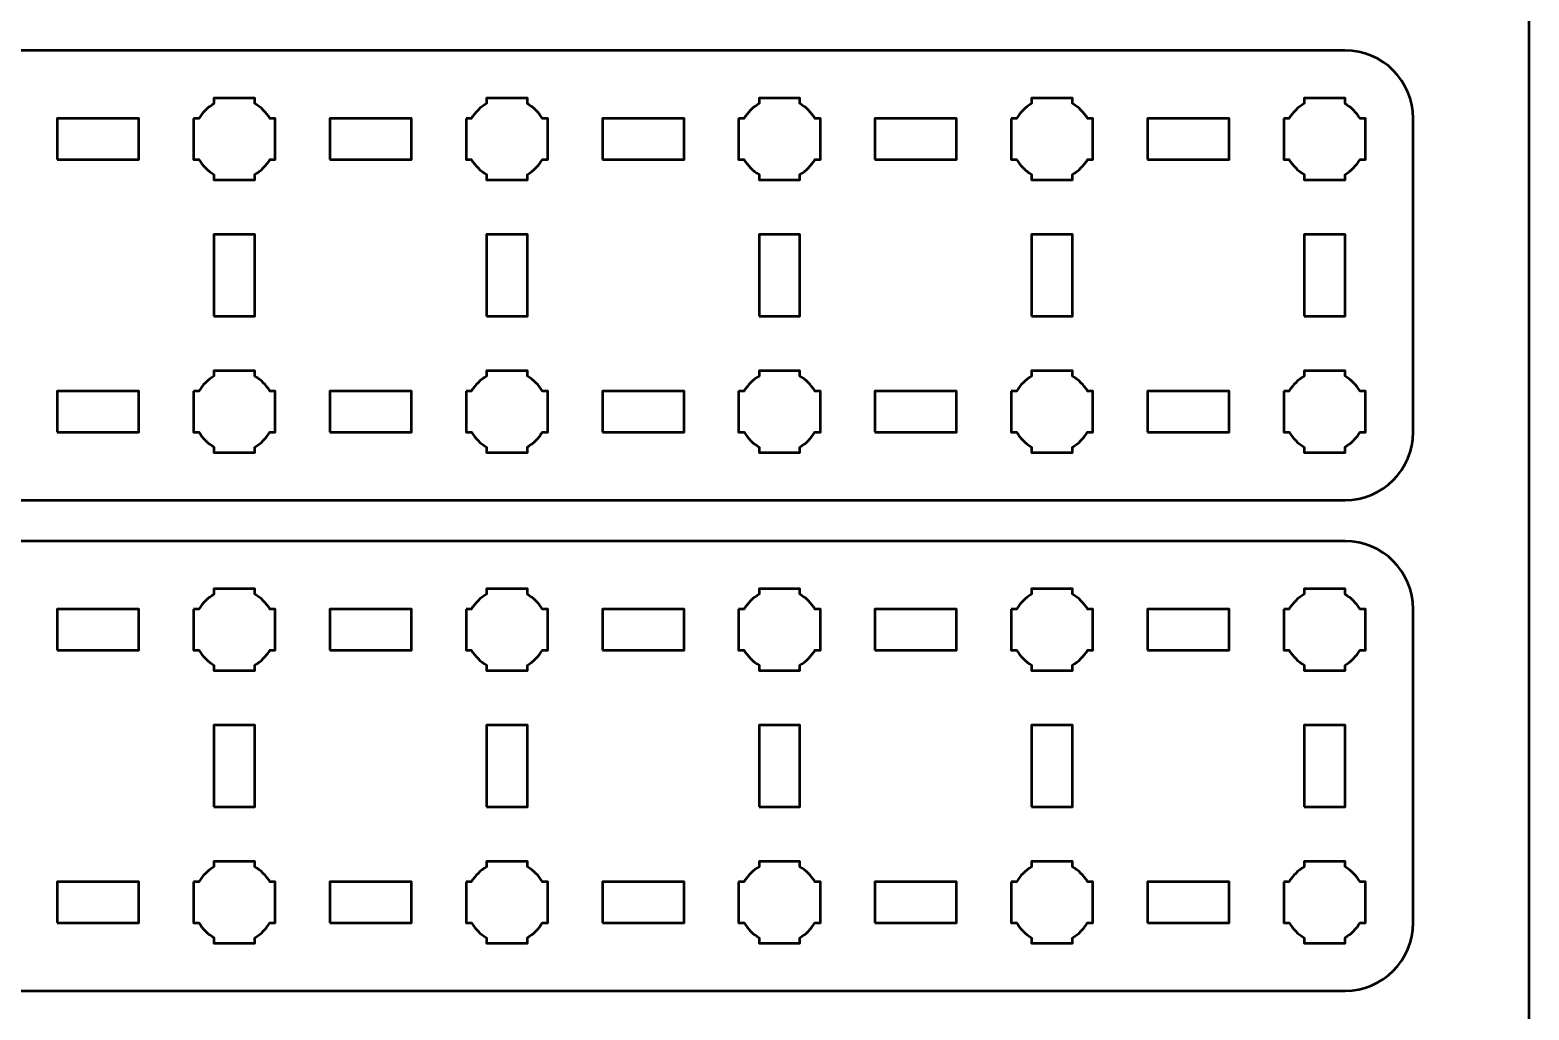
# Model space of a CAD drawing. Header units: centimetres. Extents: x -21 to 0, y -29.7 to 0.
# Drawn here: x -11 to 0, y -22.84 to -15.65 of the extents above; entities that cross this region are included whole.
import ezdxf

# ---------------------------------------------------------------- set-up
doc = ezdxf.new("R2010")
doc.units = ezdxf.units.CM
doc.header["$MEASUREMENT"] = 0
doc.layers.add('Layer 1', color=7, linetype='Continuous')

msp = doc.modelspace()

# ---------------------------------------------------------------- linework, layer by layer
at = {"layer": 'Layer 1', "lineweight": 53}
for points in [[(-10.80003, -16.60001), (-10.20003, -16.60001), (-10.20003, -16.30001), (-10.80003, -16.30001), (-10.80003, -16.60001)], [(-8.80003, -16.60001), (-8.20003, -16.60001), (-8.20003, -16.30001), (-8.80003, -16.30001), (-8.80003, -16.60001)], [(-6.80003, -16.60001), (-6.20003, -16.60001), (-6.20003, -16.30001), (-6.80003, -16.30001), (-6.80003, -16.60001)], [(-4.80003, -16.60001), (-4.20003, -16.60001), (-4.20003, -16.30001), (-4.80003, -16.30001), (-4.80003, -16.60001)], [(-2.80003, -16.60001), (-2.20003, -16.60001), (-2.20003, -16.30001), (-2.80003, -16.30001), (-2.80003, -16.60001)], [(-9.65003, -17.75001), (-9.35003, -17.75001), (-9.35003, -17.15001), (-9.65003, -17.15001), (-9.65003, -17.75001)], [(-7.65003, -17.75001), (-7.35003, -17.75001), (-7.35003, -17.15001), (-7.65003, -17.15001), (-7.65003, -17.75001)], [(-5.65003, -17.75001), (-5.35003, -17.75001), (-5.35003, -17.15001), (-5.65003, -17.15001), (-5.65003, -17.75001)], [(-3.65003, -17.75001), (-3.35003, -17.75001), (-3.35003, -17.15001), (-3.65003, -17.15001), (-3.65003, -17.75001)], [(-1.65003, -17.75001), (-1.35003, -17.75001), (-1.35003, -17.15001), (-1.65003, -17.15001), (-1.65003, -17.75001)], [(-10.80003, -18.60001), (-10.20003, -18.60001), (-10.20003, -18.30001), (-10.80003, -18.30001), (-10.80003, -18.60001)], [(-8.80003, -18.60001), (-8.20003, -18.60001), (-8.20003, -18.30001), (-8.80003, -18.30001), (-8.80003, -18.60001)], [(-6.80003, -18.60001), (-6.20003, -18.60001), (-6.20003, -18.30001), (-6.80003, -18.30001), (-6.80003, -18.60001)], [(-4.80003, -18.60001), (-4.20003, -18.60001), (-4.20003, -18.30001), (-4.80003, -18.30001), (-4.80003, -18.60001)], [(-2.80003, -18.60001), (-2.20003, -18.60001), (-2.20003, -18.30001), (-2.80003, -18.30001), (-2.80003, -18.60001)], [(-10.80003, -20.20001), (-10.20003, -20.20001), (-10.20003, -19.90001), (-10.80003, -19.90001), (-10.80003, -20.20001)], [(-8.80003, -20.20001), (-8.20003, -20.20001), (-8.20003, -19.90001), (-8.80003, -19.90001), (-8.80003, -20.20001)], [(-6.80003, -20.20001), (-6.20003, -20.20001), (-6.20003, -19.90001), (-6.80003, -19.90001), (-6.80003, -20.20001)], [(-4.80003, -20.20001), (-4.20003, -20.20001), (-4.20003, -19.90001), (-4.80003, -19.90001), (-4.80003, -20.20001)], [(-2.80003, -20.20001), (-2.20003, -20.20001), (-2.20003, -19.90001), (-2.80003, -19.90001), (-2.80003, -20.20001)], [(-9.65003, -21.35001), (-9.35003, -21.35001), (-9.35003, -20.75001), (-9.65003, -20.75001), (-9.65003, -21.35001)], [(-7.65003, -21.35001), (-7.35003, -21.35001), (-7.35003, -20.75001), (-7.65003, -20.75001), (-7.65003, -21.35001)], [(-5.65003, -21.35001), (-5.35003, -21.35001), (-5.35003, -20.75001), (-5.65003, -20.75001), (-5.65003, -21.35001)], [(-3.65003, -21.35001), (-3.35003, -21.35001), (-3.35003, -20.75001), (-3.65003, -20.75001), (-3.65003, -21.35001)], [(-1.65003, -21.35001), (-1.35003, -21.35001), (-1.35003, -20.75001), (-1.65003, -20.75001), (-1.65003, -21.35001)], [(-10.80003, -22.20001), (-10.20003, -22.20001), (-10.20003, -21.90001), (-10.80003, -21.90001), (-10.80003, -22.20001)], [(-8.80003, -22.20001), (-8.20003, -22.20001), (-8.20003, -21.90001), (-8.80003, -21.90001), (-8.80003, -22.20001)], [(-6.80003, -22.20001), (-6.20003, -22.20001), (-6.20003, -21.90001), (-6.80003, -21.90001), (-6.80003, -22.20001)], [(-4.80003, -22.20001), (-4.20003, -22.20001), (-4.20003, -21.90001), (-4.80003, -21.90001), (-4.80003, -22.20001)], [(-2.80003, -22.20001), (-2.20003, -22.20001), (-2.20003, -21.90001), (-2.80003, -21.90001), (-2.80003, -22.20001)]]:
    msp.add_lwpolyline(points, close=True, dxfattribs=at)
at = {"layer": 'Layer 1', "color": 1, "lineweight": 53}
msp.add_open_spline([(-21.00003, -29.19995), (-21.00003, -29.19995), (-21.00003, -5.89992), (-21.00003, -5.89992), (-21.00003, -5.89992), (-21.00003, -5.81709), (-20.93286, -5.74992), (-20.85003, -5.74992), (-20.85003, -5.74992), (-20.7672, -5.74992), (-20.70003, -5.68275), (-20.70003, -5.59992), (-20.70003, -5.59992), (-20.70003, -5.51709), (-20.7672, -5.44992), (-20.85003, -5.44992), (-20.85003, -5.44992), (-20.93286, -5.44992), (-21.00003, -5.38275), (-21.00003, -5.29992), (-21.00003, -5.29992), (-21.00003, -5.21709), (-20.93286, -5.14992), (-20.85003, -5.14992), (-20.85003, -5.14992), (-20.7672, -5.14992), (-20.70003, -5.08275), (-20.70003, -4.99992), (-20.70003, -4.99992), (-20.70003, -4.91709), (-20.7672, -4.84992), (-20.85003, -4.84992), (-20.85003, -4.84992), (-20.93286, -4.84992), (-21.00003, -4.78275), (-21.00003, -4.69992), (-21.00003, -4.69992), (-21.00003, -4.61709), (-20.93286, -4.54992), (-20.85003, -4.54992), (-20.85003, -4.54992), (-20.7672, -4.54992), (-20.70003, -4.48275), (-20.70003, -4.39992), (-20.70003, -4.39992), (-20.70003, -4.31709), (-20.7672, -4.24992), (-20.85003, -4.24992), (-20.85003, -4.24992), (-20.93286, -4.24992), (-21.00003, -4.18275), (-21.00003, -4.09992), (-21.00003, -4.09992), (-21.00003, -4.01709), (-20.93286, -3.94992), (-20.85003, -3.94992), (-20.85003, -3.94992), (-20.7672, -3.94992), (-20.70003, -3.88275), (-20.70003, -3.79992), (-20.70003, -3.79992), (-20.70003, -3.71709), (-20.7672, -3.64992), (-20.85003, -3.64992), (-20.85003, -3.64992), (-20.93286, -3.64992), (-21.00003, -3.58275), (-21.00003, -3.49992), (-21.00003, -3.49992), (-21.00003, -3.41709), (-20.93286, -3.34992), (-20.85003, -3.34992), (-20.85003, -3.34992), (-20.7672, -3.34992), (-20.70003, -3.28275), (-20.70003, -3.19992), (-20.70003, -3.19992), (-20.70003, -3.11709), (-20.7672, -3.04992), (-20.85003, -3.04992), (-20.85003, -3.04992), (-20.93286, -3.04992), (-21.00003, -2.98275), (-21.00003, -2.89992), (-21.00003, -2.89992), (-21.00003, -2.81709), (-20.93286, -2.74992), (-20.85003, -2.74992), (-20.85003, -2.74992), (-20.7672, -2.74992), (-20.70003, -2.68275), (-20.70003, -2.59992), (-20.70003, -2.59992), (-20.70003, -2.51709), (-20.7672, -2.44992), (-20.85003, -2.44992), (-20.85003, -2.44992), (-20.93286, -2.44992), (-21.00003, -2.38275), (-21.00003, -2.29992), (-21.00003, -2.29992), (-21.00003, -2.21709), (-20.93286, -2.14992), (-20.85003, -2.14992), (-20.85003, -2.14992), (-20.7672, -2.14992), (-20.70003, -2.08275), (-20.70003, -1.99992), (-20.70003, -1.99992), (-20.70003, -1.91709), (-20.7672, -1.84992), (-20.85003, -1.84992), (-20.85003, -1.84992), (-20.93286, -1.84992), (-21.00003, -1.78275), (-21.00003, -1.69992), (-21.00003, -1.69992), (-21.00003, -1.61709), (-20.93286, -1.54992), (-20.85003, -1.54992), (-20.85003, -1.54992), (-20.7672, -1.54992), (-20.70003, -1.48275), (-20.70003, -1.39992), (-20.70003, -1.39992), (-20.70003, -1.31709), (-20.7672, -1.24992), (-20.85003, -1.24992), (-20.85003, -1.24992), (-20.93286, -1.24992), (-21.00003, -1.18275), (-21.00003, -1.09992), (-21.00003, -1.09992), (-21.00003, -1.09992), (-21.00003, -0.49992), (-21.00003, -0.49992), (-21.00003, -0.49992), (-21.00003, -0.22295), (-20.77694, 0.00004), (-20.49994, 0.00004), (-20.49994, 0.00004), (-20.49994, 0.00004), (-0.50008, 0.00004), (-0.50008, 0.00004), (-0.50008, 0.00004), (-0.22294, 0.00004), (0.00002, -0.22295), (0.00002, -0.49992), (0.00002, -0.49992), (0.00002, -0.49992), (0.00002, -29.19995), (0.00002, -29.19995), (0.00002, -29.19995), (0.00002, -29.47695), (-0.22294, -29.70004), (-0.50008, -29.70004), (-0.50008, -29.70004), (-0.50008, -29.70004), (-20.49994, -29.70004), (-20.49994, -29.70004), (-20.49994, -29.70004), (-20.77694, -29.70004), (-21.00003, -29.47695), (-21.00003, -29.19995)], degree=3, knots=[0, 0, 0, 0, 0.02439024, 0.02439024, 0.02439024, 0.02439024, 0.04878049, 0.04878049, 0.04878049, 0.04878049, 0.07317073, 0.07317073, 0.07317073, 0.07317073, 0.09756098, 0.09756098, 0.09756098, 0.09756098, 0.12195122, 0.12195122, 0.12195122, 0.12195122, 0.14634146, 0.14634146, 0.14634146, 0.14634146, 0.17073171, 0.17073171, 0.17073171, 0.17073171, 0.19512195, 0.19512195, 0.19512195, 0.19512195, 0.2195122, 0.2195122, 0.2195122, 0.2195122, 0.24390244, 0.24390244, 0.24390244, 0.24390244, 0.26829268, 0.26829268, 0.26829268, 0.26829268, 0.29268293, 0.29268293, 0.29268293, 0.29268293, 0.31707317, 0.31707317, 0.31707317, 0.31707317, 0.34146341, 0.34146341, 0.34146341, 0.34146341, 0.36585366, 0.36585366, 0.36585366, 0.36585366, 0.3902439, 0.3902439, 0.3902439, 0.3902439, 0.41463415, 0.41463415, 0.41463415, 0.41463415, 0.43902439, 0.43902439, 0.43902439, 0.43902439, 0.46341463, 0.46341463, 0.46341463, 0.46341463, 0.48780488, 0.48780488, 0.48780488, 0.48780488, 0.51219512, 0.51219512, 0.51219512, 0.51219512, 0.53658537, 0.53658537, 0.53658537, 0.53658537, 0.56097561, 0.56097561, 0.56097561, 0.56097561, 0.58536585, 0.58536585, 0.58536585, 0.58536585, 0.6097561, 0.6097561, 0.6097561, 0.6097561, 0.63414634, 0.63414634, 0.63414634, 0.63414634, 0.65853659, 0.65853659, 0.65853659, 0.65853659, 0.68292683, 0.68292683, 0.68292683, 0.68292683, 0.70731707, 0.70731707, 0.70731707, 0.70731707, 0.73170732, 0.73170732, 0.73170732, 0.73170732, 0.75609756, 0.75609756, 0.75609756, 0.75609756, 0.7804878, 0.7804878, 0.7804878, 0.7804878, 0.80487805, 0.80487805, 0.80487805, 0.80487805, 0.82926829, 0.82926829, 0.82926829, 0.82926829, 0.85365854, 0.85365854, 0.85365854, 0.85365854, 0.87804878, 0.87804878, 0.87804878, 0.87804878, 0.90243902, 0.90243902, 0.90243902, 0.90243902, 0.92682927, 0.92682927, 0.92682927, 0.92682927, 0.95121951, 0.95121951, 0.95121951, 0.95121951, 0.97560976, 0.97560976, 0.97560976, 0.97560976, 1, 1, 1, 1], dxfattribs=at)
at = {"layer": 'Layer 1', "color": 3, "lineweight": 53}
for points in [[(-20.15003, -18.60001), (-20.15003, -18.60001), (-20.15003, -16.30001), (-20.15003, -16.30001), (-20.15003, -16.30001), (-20.15003, -16.02392), (-19.92612, -15.80001), (-19.65003, -15.80001), (-19.65003, -15.80001), (-19.65003, -15.80001), (-1.35003, -15.80001), (-1.35003, -15.80001), (-1.35003, -15.80001), (-1.07394, -15.80001), (-0.85003, -16.02392), (-0.85003, -16.30001), (-0.85003, -16.30001), (-0.85003, -16.30001), (-0.85003, -18.60001), (-0.85003, -18.60001), (-0.85003, -18.60001), (-0.85003, -18.8761), (-1.07394, -19.10001), (-1.35003, -19.10001), (-1.35003, -19.10001), (-1.35003, -19.10001), (-19.65003, -19.10001), (-19.65003, -19.10001), (-19.65003, -19.10001), (-19.92612, -19.10001), (-20.15003, -18.8761), (-20.15003, -18.60001)], [(-20.15003, -22.20001), (-20.15003, -22.20001), (-20.15003, -19.90001), (-20.15003, -19.90001), (-20.15003, -19.90001), (-20.15003, -19.62392), (-19.92612, -19.40001), (-19.65003, -19.40001), (-19.65003, -19.40001), (-19.65003, -19.40001), (-1.35003, -19.40001), (-1.35003, -19.40001), (-1.35003, -19.40001), (-1.07394, -19.40001), (-0.85003, -19.62392), (-0.85003, -19.90001), (-0.85003, -19.90001), (-0.85003, -19.90001), (-0.85003, -22.20001), (-0.85003, -22.20001), (-0.85003, -22.20001), (-0.85003, -22.4761), (-1.07394, -22.70001), (-1.35003, -22.70001), (-1.35003, -22.70001), (-1.35003, -22.70001), (-19.65003, -22.70001), (-19.65003, -22.70001), (-19.65003, -22.70001), (-19.92612, -22.70001), (-20.15003, -22.4761), (-20.15003, -22.20001)]]:
    msp.add_open_spline(points, degree=3, knots=[0, 0, 0, 0, 0.125, 0.125, 0.125, 0.125, 0.25, 0.25, 0.25, 0.25, 0.375, 0.375, 0.375, 0.375, 0.5, 0.5, 0.5, 0.5, 0.625, 0.625, 0.625, 0.625, 0.75, 0.75, 0.75, 0.75, 0.875, 0.875, 0.875, 0.875, 1, 1, 1, 1], dxfattribs=at)
at = {"layer": 'Layer 1', "lineweight": 53}
for points in [[(-9.80003, -16.30001), (-9.80003, -16.30001), (-9.75988, -16.30001), (-9.75988, -16.30001), (-9.75988, -16.30001), (-9.73353, -16.25448), (-9.69556, -16.21651), (-9.65003, -16.19016), (-9.65003, -16.19016), (-9.65003, -16.19016), (-9.65003, -16.15001), (-9.65003, -16.15001), (-9.65003, -16.15001), (-9.65003, -16.15001), (-9.50003, -16.15001), (-9.50003, -16.15001), (-9.50003, -16.15001), (-9.50003, -16.15001), (-9.35003, -16.15001), (-9.35003, -16.15001), (-9.35003, -16.15001), (-9.35003, -16.15001), (-9.35003, -16.19016), (-9.35003, -16.19016), (-9.35003, -16.19016), (-9.3045, -16.21651), (-9.26653, -16.25448), (-9.24018, -16.30001), (-9.24018, -16.30001), (-9.24018, -16.30001), (-9.20003, -16.30001), (-9.20003, -16.30001), (-9.20003, -16.30001), (-9.20003, -16.30001), (-9.20003, -16.45001), (-9.20003, -16.45001), (-9.20003, -16.45001), (-9.20003, -16.45001), (-9.20003, -16.60001), (-9.20003, -16.60001), (-9.20003, -16.60001), (-9.20003, -16.60001), (-9.24018, -16.60001), (-9.24018, -16.60001), (-9.24018, -16.60001), (-9.26653, -16.64554), (-9.3045, -16.68351), (-9.35003, -16.70986), (-9.35003, -16.70986), (-9.35003, -16.70986), (-9.35003, -16.75001), (-9.35003, -16.75001), (-9.35003, -16.75001), (-9.35003, -16.75001), (-9.50003, -16.75001), (-9.50003, -16.75001), (-9.50003, -16.75001), (-9.50003, -16.75001), (-9.65003, -16.75001), (-9.65003, -16.75001), (-9.65003, -16.75001), (-9.65003, -16.75001), (-9.65003, -16.70986), (-9.65003, -16.70986), (-9.65003, -16.70986), (-9.69556, -16.68351), (-9.73353, -16.64554), (-9.75988, -16.60001), (-9.75988, -16.60001), (-9.75988, -16.60001), (-9.80003, -16.60001), (-9.80003, -16.60001), (-9.80003, -16.60001), (-9.80003, -16.60001), (-9.80003, -16.45001), (-9.80003, -16.45001), (-9.80003, -16.45001), (-9.80003, -16.45001), (-9.80003, -16.30001), (-9.80003, -16.30001)], [(-7.80003, -16.30001), (-7.80003, -16.30001), (-7.75988, -16.30001), (-7.75988, -16.30001), (-7.75988, -16.30001), (-7.73353, -16.25448), (-7.69556, -16.21651), (-7.65003, -16.19016), (-7.65003, -16.19016), (-7.65003, -16.19016), (-7.65003, -16.15001), (-7.65003, -16.15001), (-7.65003, -16.15001), (-7.65003, -16.15001), (-7.50003, -16.15001), (-7.50003, -16.15001), (-7.50003, -16.15001), (-7.50003, -16.15001), (-7.35003, -16.15001), (-7.35003, -16.15001), (-7.35003, -16.15001), (-7.35003, -16.15001), (-7.35003, -16.19016), (-7.35003, -16.19016), (-7.35003, -16.19016), (-7.3045, -16.21651), (-7.26653, -16.25448), (-7.24018, -16.30001), (-7.24018, -16.30001), (-7.24018, -16.30001), (-7.20003, -16.30001), (-7.20003, -16.30001), (-7.20003, -16.30001), (-7.20003, -16.30001), (-7.20003, -16.45001), (-7.20003, -16.45001), (-7.20003, -16.45001), (-7.20003, -16.45001), (-7.20003, -16.60001), (-7.20003, -16.60001), (-7.20003, -16.60001), (-7.20003, -16.60001), (-7.24018, -16.60001), (-7.24018, -16.60001), (-7.24018, -16.60001), (-7.26653, -16.64554), (-7.3045, -16.68351), (-7.35003, -16.70986), (-7.35003, -16.70986), (-7.35003, -16.70986), (-7.35003, -16.75001), (-7.35003, -16.75001), (-7.35003, -16.75001), (-7.35003, -16.75001), (-7.50003, -16.75001), (-7.50003, -16.75001), (-7.50003, -16.75001), (-7.50003, -16.75001), (-7.65003, -16.75001), (-7.65003, -16.75001), (-7.65003, -16.75001), (-7.65003, -16.75001), (-7.65003, -16.70986), (-7.65003, -16.70986), (-7.65003, -16.70986), (-7.69556, -16.68351), (-7.73353, -16.64554), (-7.75988, -16.60001), (-7.75988, -16.60001), (-7.75988, -16.60001), (-7.80003, -16.60001), (-7.80003, -16.60001), (-7.80003, -16.60001), (-7.80003, -16.60001), (-7.80003, -16.45001), (-7.80003, -16.45001), (-7.80003, -16.45001), (-7.80003, -16.45001), (-7.80003, -16.30001), (-7.80003, -16.30001)], [(-5.80003, -16.30001), (-5.80003, -16.30001), (-5.75988, -16.30001), (-5.75988, -16.30001), (-5.75988, -16.30001), (-5.73353, -16.25448), (-5.69556, -16.21651), (-5.65003, -16.19016), (-5.65003, -16.19016), (-5.65003, -16.19016), (-5.65003, -16.15001), (-5.65003, -16.15001), (-5.65003, -16.15001), (-5.65003, -16.15001), (-5.50003, -16.15001), (-5.50003, -16.15001), (-5.50003, -16.15001), (-5.50003, -16.15001), (-5.35003, -16.15001), (-5.35003, -16.15001), (-5.35003, -16.15001), (-5.35003, -16.15001), (-5.35003, -16.19016), (-5.35003, -16.19016), (-5.35003, -16.19016), (-5.3045, -16.21651), (-5.26653, -16.25448), (-5.24018, -16.30001), (-5.24018, -16.30001), (-5.24018, -16.30001), (-5.20003, -16.30001), (-5.20003, -16.30001), (-5.20003, -16.30001), (-5.20003, -16.30001), (-5.20003, -16.45001), (-5.20003, -16.45001), (-5.20003, -16.45001), (-5.20003, -16.45001), (-5.20003, -16.60001), (-5.20003, -16.60001), (-5.20003, -16.60001), (-5.20003, -16.60001), (-5.24018, -16.60001), (-5.24018, -16.60001), (-5.24018, -16.60001), (-5.26653, -16.64554), (-5.3045, -16.68351), (-5.35003, -16.70986), (-5.35003, -16.70986), (-5.35003, -16.70986), (-5.35003, -16.75001), (-5.35003, -16.75001), (-5.35003, -16.75001), (-5.35003, -16.75001), (-5.50003, -16.75001), (-5.50003, -16.75001), (-5.50003, -16.75001), (-5.50003, -16.75001), (-5.65003, -16.75001), (-5.65003, -16.75001), (-5.65003, -16.75001), (-5.65003, -16.75001), (-5.65003, -16.70986), (-5.65003, -16.70986), (-5.65003, -16.70986), (-5.69556, -16.68351), (-5.73353, -16.64554), (-5.75988, -16.60001), (-5.75988, -16.60001), (-5.75988, -16.60001), (-5.80003, -16.60001), (-5.80003, -16.60001), (-5.80003, -16.60001), (-5.80003, -16.60001), (-5.80003, -16.45001), (-5.80003, -16.45001), (-5.80003, -16.45001), (-5.80003, -16.45001), (-5.80003, -16.30001), (-5.80003, -16.30001)], [(-3.80003, -16.30001), (-3.80003, -16.30001), (-3.75988, -16.30001), (-3.75988, -16.30001), (-3.75988, -16.30001), (-3.73353, -16.25448), (-3.69556, -16.21651), (-3.65003, -16.19016), (-3.65003, -16.19016), (-3.65003, -16.19016), (-3.65003, -16.15001), (-3.65003, -16.15001), (-3.65003, -16.15001), (-3.65003, -16.15001), (-3.50003, -16.15001), (-3.50003, -16.15001), (-3.50003, -16.15001), (-3.50003, -16.15001), (-3.35003, -16.15001), (-3.35003, -16.15001), (-3.35003, -16.15001), (-3.35003, -16.15001), (-3.35003, -16.19016), (-3.35003, -16.19016), (-3.35003, -16.19016), (-3.3045, -16.21651), (-3.26653, -16.25448), (-3.24018, -16.30001), (-3.24018, -16.30001), (-3.24018, -16.30001), (-3.20003, -16.30001), (-3.20003, -16.30001), (-3.20003, -16.30001), (-3.20003, -16.30001), (-3.20003, -16.45001), (-3.20003, -16.45001), (-3.20003, -16.45001), (-3.20003, -16.45001), (-3.20003, -16.60001), (-3.20003, -16.60001), (-3.20003, -16.60001), (-3.20003, -16.60001), (-3.24018, -16.60001), (-3.24018, -16.60001), (-3.24018, -16.60001), (-3.26653, -16.64554), (-3.3045, -16.68351), (-3.35003, -16.70986), (-3.35003, -16.70986), (-3.35003, -16.70986), (-3.35003, -16.75001), (-3.35003, -16.75001), (-3.35003, -16.75001), (-3.35003, -16.75001), (-3.50003, -16.75001), (-3.50003, -16.75001), (-3.50003, -16.75001), (-3.50003, -16.75001), (-3.65003, -16.75001), (-3.65003, -16.75001), (-3.65003, -16.75001), (-3.65003, -16.75001), (-3.65003, -16.70986), (-3.65003, -16.70986), (-3.65003, -16.70986), (-3.69556, -16.68351), (-3.73353, -16.64554), (-3.75988, -16.60001), (-3.75988, -16.60001), (-3.75988, -16.60001), (-3.80003, -16.60001), (-3.80003, -16.60001), (-3.80003, -16.60001), (-3.80003, -16.60001), (-3.80003, -16.45001), (-3.80003, -16.45001), (-3.80003, -16.45001), (-3.80003, -16.45001), (-3.80003, -16.30001), (-3.80003, -16.30001)], [(-1.80003, -16.30001), (-1.80003, -16.30001), (-1.75988, -16.30001), (-1.75988, -16.30001), (-1.75988, -16.30001), (-1.73353, -16.25448), (-1.69556, -16.21651), (-1.65003, -16.19016), (-1.65003, -16.19016), (-1.65003, -16.19016), (-1.65003, -16.15001), (-1.65003, -16.15001), (-1.65003, -16.15001), (-1.65003, -16.15001), (-1.50003, -16.15001), (-1.50003, -16.15001), (-1.50003, -16.15001), (-1.50003, -16.15001), (-1.35003, -16.15001), (-1.35003, -16.15001), (-1.35003, -16.15001), (-1.35003, -16.15001), (-1.35003, -16.19016), (-1.35003, -16.19016), (-1.35003, -16.19016), (-1.3045, -16.21651), (-1.26653, -16.25448), (-1.24018, -16.30001), (-1.24018, -16.30001), (-1.24018, -16.30001), (-1.20003, -16.30001), (-1.20003, -16.30001), (-1.20003, -16.30001), (-1.20003, -16.30001), (-1.20003, -16.45001), (-1.20003, -16.45001), (-1.20003, -16.45001), (-1.20003, -16.45001), (-1.20003, -16.60001), (-1.20003, -16.60001), (-1.20003, -16.60001), (-1.20003, -16.60001), (-1.24018, -16.60001), (-1.24018, -16.60001), (-1.24018, -16.60001), (-1.26653, -16.64554), (-1.3045, -16.68351), (-1.35003, -16.70986), (-1.35003, -16.70986), (-1.35003, -16.70986), (-1.35003, -16.75001), (-1.35003, -16.75001), (-1.35003, -16.75001), (-1.35003, -16.75001), (-1.50003, -16.75001), (-1.50003, -16.75001), (-1.50003, -16.75001), (-1.50003, -16.75001), (-1.65003, -16.75001), (-1.65003, -16.75001), (-1.65003, -16.75001), (-1.65003, -16.75001), (-1.65003, -16.70986), (-1.65003, -16.70986), (-1.65003, -16.70986), (-1.69556, -16.68351), (-1.73353, -16.64554), (-1.75988, -16.60001), (-1.75988, -16.60001), (-1.75988, -16.60001), (-1.80003, -16.60001), (-1.80003, -16.60001), (-1.80003, -16.60001), (-1.80003, -16.60001), (-1.80003, -16.45001), (-1.80003, -16.45001), (-1.80003, -16.45001), (-1.80003, -16.45001), (-1.80003, -16.30001), (-1.80003, -16.30001)], [(-9.80003, -18.30001), (-9.80003, -18.30001), (-9.75988, -18.30001), (-9.75988, -18.30001), (-9.75988, -18.30001), (-9.73353, -18.25448), (-9.69556, -18.21651), (-9.65003, -18.19016), (-9.65003, -18.19016), (-9.65003, -18.19016), (-9.65003, -18.15001), (-9.65003, -18.15001), (-9.65003, -18.15001), (-9.65003, -18.15001), (-9.50003, -18.15001), (-9.50003, -18.15001), (-9.50003, -18.15001), (-9.50003, -18.15001), (-9.35003, -18.15001), (-9.35003, -18.15001), (-9.35003, -18.15001), (-9.35003, -18.15001), (-9.35003, -18.19016), (-9.35003, -18.19016), (-9.35003, -18.19016), (-9.3045, -18.21651), (-9.26653, -18.25448), (-9.24018, -18.30001), (-9.24018, -18.30001), (-9.24018, -18.30001), (-9.20003, -18.30001), (-9.20003, -18.30001), (-9.20003, -18.30001), (-9.20003, -18.30001), (-9.20003, -18.45001), (-9.20003, -18.45001), (-9.20003, -18.45001), (-9.20003, -18.45001), (-9.20003, -18.60001), (-9.20003, -18.60001), (-9.20003, -18.60001), (-9.20003, -18.60001), (-9.24018, -18.60001), (-9.24018, -18.60001), (-9.24018, -18.60001), (-9.26653, -18.64554), (-9.3045, -18.68351), (-9.35003, -18.70986), (-9.35003, -18.70986), (-9.35003, -18.70986), (-9.35003, -18.75001), (-9.35003, -18.75001), (-9.35003, -18.75001), (-9.35003, -18.75001), (-9.50003, -18.75001), (-9.50003, -18.75001), (-9.50003, -18.75001), (-9.50003, -18.75001), (-9.65003, -18.75001), (-9.65003, -18.75001), (-9.65003, -18.75001), (-9.65003, -18.75001), (-9.65003, -18.70986), (-9.65003, -18.70986), (-9.65003, -18.70986), (-9.69556, -18.68351), (-9.73353, -18.64554), (-9.75988, -18.60001), (-9.75988, -18.60001), (-9.75988, -18.60001), (-9.80003, -18.60001), (-9.80003, -18.60001), (-9.80003, -18.60001), (-9.80003, -18.60001), (-9.80003, -18.45001), (-9.80003, -18.45001), (-9.80003, -18.45001), (-9.80003, -18.45001), (-9.80003, -18.30001), (-9.80003, -18.30001)], [(-7.80003, -18.30001), (-7.80003, -18.30001), (-7.75988, -18.30001), (-7.75988, -18.30001), (-7.75988, -18.30001), (-7.73353, -18.25448), (-7.69556, -18.21651), (-7.65003, -18.19016), (-7.65003, -18.19016), (-7.65003, -18.19016), (-7.65003, -18.15001), (-7.65003, -18.15001), (-7.65003, -18.15001), (-7.65003, -18.15001), (-7.50003, -18.15001), (-7.50003, -18.15001), (-7.50003, -18.15001), (-7.50003, -18.15001), (-7.35003, -18.15001), (-7.35003, -18.15001), (-7.35003, -18.15001), (-7.35003, -18.15001), (-7.35003, -18.19016), (-7.35003, -18.19016), (-7.35003, -18.19016), (-7.3045, -18.21651), (-7.26653, -18.25448), (-7.24018, -18.30001), (-7.24018, -18.30001), (-7.24018, -18.30001), (-7.20003, -18.30001), (-7.20003, -18.30001), (-7.20003, -18.30001), (-7.20003, -18.30001), (-7.20003, -18.45001), (-7.20003, -18.45001), (-7.20003, -18.45001), (-7.20003, -18.45001), (-7.20003, -18.60001), (-7.20003, -18.60001), (-7.20003, -18.60001), (-7.20003, -18.60001), (-7.24018, -18.60001), (-7.24018, -18.60001), (-7.24018, -18.60001), (-7.26653, -18.64554), (-7.3045, -18.68351), (-7.35003, -18.70986), (-7.35003, -18.70986), (-7.35003, -18.70986), (-7.35003, -18.75001), (-7.35003, -18.75001), (-7.35003, -18.75001), (-7.35003, -18.75001), (-7.50003, -18.75001), (-7.50003, -18.75001), (-7.50003, -18.75001), (-7.50003, -18.75001), (-7.65003, -18.75001), (-7.65003, -18.75001), (-7.65003, -18.75001), (-7.65003, -18.75001), (-7.65003, -18.70986), (-7.65003, -18.70986), (-7.65003, -18.70986), (-7.69556, -18.68351), (-7.73353, -18.64554), (-7.75988, -18.60001), (-7.75988, -18.60001), (-7.75988, -18.60001), (-7.80003, -18.60001), (-7.80003, -18.60001), (-7.80003, -18.60001), (-7.80003, -18.60001), (-7.80003, -18.45001), (-7.80003, -18.45001), (-7.80003, -18.45001), (-7.80003, -18.45001), (-7.80003, -18.30001), (-7.80003, -18.30001)], [(-5.80003, -18.30001), (-5.80003, -18.30001), (-5.75988, -18.30001), (-5.75988, -18.30001), (-5.75988, -18.30001), (-5.73353, -18.25448), (-5.69556, -18.21651), (-5.65003, -18.19016), (-5.65003, -18.19016), (-5.65003, -18.19016), (-5.65003, -18.15001), (-5.65003, -18.15001), (-5.65003, -18.15001), (-5.65003, -18.15001), (-5.50003, -18.15001), (-5.50003, -18.15001), (-5.50003, -18.15001), (-5.50003, -18.15001), (-5.35003, -18.15001), (-5.35003, -18.15001), (-5.35003, -18.15001), (-5.35003, -18.15001), (-5.35003, -18.19016), (-5.35003, -18.19016), (-5.35003, -18.19016), (-5.3045, -18.21651), (-5.26653, -18.25448), (-5.24018, -18.30001), (-5.24018, -18.30001), (-5.24018, -18.30001), (-5.20003, -18.30001), (-5.20003, -18.30001), (-5.20003, -18.30001), (-5.20003, -18.30001), (-5.20003, -18.45001), (-5.20003, -18.45001), (-5.20003, -18.45001), (-5.20003, -18.45001), (-5.20003, -18.60001), (-5.20003, -18.60001), (-5.20003, -18.60001), (-5.20003, -18.60001), (-5.24018, -18.60001), (-5.24018, -18.60001), (-5.24018, -18.60001), (-5.26653, -18.64554), (-5.3045, -18.68351), (-5.35003, -18.70986), (-5.35003, -18.70986), (-5.35003, -18.70986), (-5.35003, -18.75001), (-5.35003, -18.75001), (-5.35003, -18.75001), (-5.35003, -18.75001), (-5.50003, -18.75001), (-5.50003, -18.75001), (-5.50003, -18.75001), (-5.50003, -18.75001), (-5.65003, -18.75001), (-5.65003, -18.75001), (-5.65003, -18.75001), (-5.65003, -18.75001), (-5.65003, -18.70986), (-5.65003, -18.70986), (-5.65003, -18.70986), (-5.69556, -18.68351), (-5.73353, -18.64554), (-5.75988, -18.60001), (-5.75988, -18.60001), (-5.75988, -18.60001), (-5.80003, -18.60001), (-5.80003, -18.60001), (-5.80003, -18.60001), (-5.80003, -18.60001), (-5.80003, -18.45001), (-5.80003, -18.45001), (-5.80003, -18.45001), (-5.80003, -18.45001), (-5.80003, -18.30001), (-5.80003, -18.30001)], [(-3.80003, -18.30001), (-3.80003, -18.30001), (-3.75988, -18.30001), (-3.75988, -18.30001), (-3.75988, -18.30001), (-3.73353, -18.25448), (-3.69556, -18.21651), (-3.65003, -18.19016), (-3.65003, -18.19016), (-3.65003, -18.19016), (-3.65003, -18.15001), (-3.65003, -18.15001), (-3.65003, -18.15001), (-3.65003, -18.15001), (-3.50003, -18.15001), (-3.50003, -18.15001), (-3.50003, -18.15001), (-3.50003, -18.15001), (-3.35003, -18.15001), (-3.35003, -18.15001), (-3.35003, -18.15001), (-3.35003, -18.15001), (-3.35003, -18.19016), (-3.35003, -18.19016), (-3.35003, -18.19016), (-3.3045, -18.21651), (-3.26653, -18.25448), (-3.24018, -18.30001), (-3.24018, -18.30001), (-3.24018, -18.30001), (-3.20003, -18.30001), (-3.20003, -18.30001), (-3.20003, -18.30001), (-3.20003, -18.30001), (-3.20003, -18.45001), (-3.20003, -18.45001), (-3.20003, -18.45001), (-3.20003, -18.45001), (-3.20003, -18.60001), (-3.20003, -18.60001), (-3.20003, -18.60001), (-3.20003, -18.60001), (-3.24018, -18.60001), (-3.24018, -18.60001), (-3.24018, -18.60001), (-3.26653, -18.64554), (-3.3045, -18.68351), (-3.35003, -18.70986), (-3.35003, -18.70986), (-3.35003, -18.70986), (-3.35003, -18.75001), (-3.35003, -18.75001), (-3.35003, -18.75001), (-3.35003, -18.75001), (-3.50003, -18.75001), (-3.50003, -18.75001), (-3.50003, -18.75001), (-3.50003, -18.75001), (-3.65003, -18.75001), (-3.65003, -18.75001), (-3.65003, -18.75001), (-3.65003, -18.75001), (-3.65003, -18.70986), (-3.65003, -18.70986), (-3.65003, -18.70986), (-3.69556, -18.68351), (-3.73353, -18.64554), (-3.75988, -18.60001), (-3.75988, -18.60001), (-3.75988, -18.60001), (-3.80003, -18.60001), (-3.80003, -18.60001), (-3.80003, -18.60001), (-3.80003, -18.60001), (-3.80003, -18.45001), (-3.80003, -18.45001), (-3.80003, -18.45001), (-3.80003, -18.45001), (-3.80003, -18.30001), (-3.80003, -18.30001)], [(-1.80003, -18.30001), (-1.80003, -18.30001), (-1.75988, -18.30001), (-1.75988, -18.30001), (-1.75988, -18.30001), (-1.73353, -18.25448), (-1.69556, -18.21651), (-1.65003, -18.19016), (-1.65003, -18.19016), (-1.65003, -18.19016), (-1.65003, -18.15001), (-1.65003, -18.15001), (-1.65003, -18.15001), (-1.65003, -18.15001), (-1.50003, -18.15001), (-1.50003, -18.15001), (-1.50003, -18.15001), (-1.50003, -18.15001), (-1.35003, -18.15001), (-1.35003, -18.15001), (-1.35003, -18.15001), (-1.35003, -18.15001), (-1.35003, -18.19016), (-1.35003, -18.19016), (-1.35003, -18.19016), (-1.3045, -18.21651), (-1.26653, -18.25448), (-1.24018, -18.30001), (-1.24018, -18.30001), (-1.24018, -18.30001), (-1.20003, -18.30001), (-1.20003, -18.30001), (-1.20003, -18.30001), (-1.20003, -18.30001), (-1.20003, -18.45001), (-1.20003, -18.45001), (-1.20003, -18.45001), (-1.20003, -18.45001), (-1.20003, -18.60001), (-1.20003, -18.60001), (-1.20003, -18.60001), (-1.20003, -18.60001), (-1.24018, -18.60001), (-1.24018, -18.60001), (-1.24018, -18.60001), (-1.26653, -18.64554), (-1.3045, -18.68351), (-1.35003, -18.70986), (-1.35003, -18.70986), (-1.35003, -18.70986), (-1.35003, -18.75001), (-1.35003, -18.75001), (-1.35003, -18.75001), (-1.35003, -18.75001), (-1.50003, -18.75001), (-1.50003, -18.75001), (-1.50003, -18.75001), (-1.50003, -18.75001), (-1.65003, -18.75001), (-1.65003, -18.75001), (-1.65003, -18.75001), (-1.65003, -18.75001), (-1.65003, -18.70986), (-1.65003, -18.70986), (-1.65003, -18.70986), (-1.69556, -18.68351), (-1.73353, -18.64554), (-1.75988, -18.60001), (-1.75988, -18.60001), (-1.75988, -18.60001), (-1.80003, -18.60001), (-1.80003, -18.60001), (-1.80003, -18.60001), (-1.80003, -18.60001), (-1.80003, -18.45001), (-1.80003, -18.45001), (-1.80003, -18.45001), (-1.80003, -18.45001), (-1.80003, -18.30001), (-1.80003, -18.30001)], [(-9.80003, -19.90001), (-9.80003, -19.90001), (-9.75988, -19.90001), (-9.75988, -19.90001), (-9.75988, -19.90001), (-9.73353, -19.85448), (-9.69556, -19.81651), (-9.65003, -19.79016), (-9.65003, -19.79016), (-9.65003, -19.79016), (-9.65003, -19.75001), (-9.65003, -19.75001), (-9.65003, -19.75001), (-9.65003, -19.75001), (-9.50003, -19.75001), (-9.50003, -19.75001), (-9.50003, -19.75001), (-9.50003, -19.75001), (-9.35003, -19.75001), (-9.35003, -19.75001), (-9.35003, -19.75001), (-9.35003, -19.75001), (-9.35003, -19.79016), (-9.35003, -19.79016), (-9.35003, -19.79016), (-9.3045, -19.81651), (-9.26653, -19.85448), (-9.24018, -19.90001), (-9.24018, -19.90001), (-9.24018, -19.90001), (-9.20003, -19.90001), (-9.20003, -19.90001), (-9.20003, -19.90001), (-9.20003, -19.90001), (-9.20003, -20.05001), (-9.20003, -20.05001), (-9.20003, -20.05001), (-9.20003, -20.05001), (-9.20003, -20.20001), (-9.20003, -20.20001), (-9.20003, -20.20001), (-9.20003, -20.20001), (-9.24018, -20.20001), (-9.24018, -20.20001), (-9.24018, -20.20001), (-9.26653, -20.24554), (-9.3045, -20.28351), (-9.35003, -20.30986), (-9.35003, -20.30986), (-9.35003, -20.30986), (-9.35003, -20.35001), (-9.35003, -20.35001), (-9.35003, -20.35001), (-9.35003, -20.35001), (-9.50003, -20.35001), (-9.50003, -20.35001), (-9.50003, -20.35001), (-9.50003, -20.35001), (-9.65003, -20.35001), (-9.65003, -20.35001), (-9.65003, -20.35001), (-9.65003, -20.35001), (-9.65003, -20.30986), (-9.65003, -20.30986), (-9.65003, -20.30986), (-9.69556, -20.28351), (-9.73353, -20.24554), (-9.75988, -20.20001), (-9.75988, -20.20001), (-9.75988, -20.20001), (-9.80003, -20.20001), (-9.80003, -20.20001), (-9.80003, -20.20001), (-9.80003, -20.20001), (-9.80003, -20.05001), (-9.80003, -20.05001), (-9.80003, -20.05001), (-9.80003, -20.05001), (-9.80003, -19.90001), (-9.80003, -19.90001)], [(-7.80003, -19.90001), (-7.80003, -19.90001), (-7.75988, -19.90001), (-7.75988, -19.90001), (-7.75988, -19.90001), (-7.73353, -19.85448), (-7.69556, -19.81651), (-7.65003, -19.79016), (-7.65003, -19.79016), (-7.65003, -19.79016), (-7.65003, -19.75001), (-7.65003, -19.75001), (-7.65003, -19.75001), (-7.65003, -19.75001), (-7.50003, -19.75001), (-7.50003, -19.75001), (-7.50003, -19.75001), (-7.50003, -19.75001), (-7.35003, -19.75001), (-7.35003, -19.75001), (-7.35003, -19.75001), (-7.35003, -19.75001), (-7.35003, -19.79016), (-7.35003, -19.79016), (-7.35003, -19.79016), (-7.3045, -19.81651), (-7.26653, -19.85448), (-7.24018, -19.90001), (-7.24018, -19.90001), (-7.24018, -19.90001), (-7.20003, -19.90001), (-7.20003, -19.90001), (-7.20003, -19.90001), (-7.20003, -19.90001), (-7.20003, -20.05001), (-7.20003, -20.05001), (-7.20003, -20.05001), (-7.20003, -20.05001), (-7.20003, -20.20001), (-7.20003, -20.20001), (-7.20003, -20.20001), (-7.20003, -20.20001), (-7.24018, -20.20001), (-7.24018, -20.20001), (-7.24018, -20.20001), (-7.26653, -20.24554), (-7.3045, -20.28351), (-7.35003, -20.30986), (-7.35003, -20.30986), (-7.35003, -20.30986), (-7.35003, -20.35001), (-7.35003, -20.35001), (-7.35003, -20.35001), (-7.35003, -20.35001), (-7.50003, -20.35001), (-7.50003, -20.35001), (-7.50003, -20.35001), (-7.50003, -20.35001), (-7.65003, -20.35001), (-7.65003, -20.35001), (-7.65003, -20.35001), (-7.65003, -20.35001), (-7.65003, -20.30986), (-7.65003, -20.30986), (-7.65003, -20.30986), (-7.69556, -20.28351), (-7.73353, -20.24554), (-7.75988, -20.20001), (-7.75988, -20.20001), (-7.75988, -20.20001), (-7.80003, -20.20001), (-7.80003, -20.20001), (-7.80003, -20.20001), (-7.80003, -20.20001), (-7.80003, -20.05001), (-7.80003, -20.05001), (-7.80003, -20.05001), (-7.80003, -20.05001), (-7.80003, -19.90001), (-7.80003, -19.90001)], [(-5.80003, -19.90001), (-5.80003, -19.90001), (-5.75988, -19.90001), (-5.75988, -19.90001), (-5.75988, -19.90001), (-5.73353, -19.85448), (-5.69556, -19.81651), (-5.65003, -19.79016), (-5.65003, -19.79016), (-5.65003, -19.79016), (-5.65003, -19.75001), (-5.65003, -19.75001), (-5.65003, -19.75001), (-5.65003, -19.75001), (-5.50003, -19.75001), (-5.50003, -19.75001), (-5.50003, -19.75001), (-5.50003, -19.75001), (-5.35003, -19.75001), (-5.35003, -19.75001), (-5.35003, -19.75001), (-5.35003, -19.75001), (-5.35003, -19.79016), (-5.35003, -19.79016), (-5.35003, -19.79016), (-5.3045, -19.81651), (-5.26653, -19.85448), (-5.24018, -19.90001), (-5.24018, -19.90001), (-5.24018, -19.90001), (-5.20003, -19.90001), (-5.20003, -19.90001), (-5.20003, -19.90001), (-5.20003, -19.90001), (-5.20003, -20.05001), (-5.20003, -20.05001), (-5.20003, -20.05001), (-5.20003, -20.05001), (-5.20003, -20.20001), (-5.20003, -20.20001), (-5.20003, -20.20001), (-5.20003, -20.20001), (-5.24018, -20.20001), (-5.24018, -20.20001), (-5.24018, -20.20001), (-5.26653, -20.24554), (-5.3045, -20.28351), (-5.35003, -20.30986), (-5.35003, -20.30986), (-5.35003, -20.30986), (-5.35003, -20.35001), (-5.35003, -20.35001), (-5.35003, -20.35001), (-5.35003, -20.35001), (-5.50003, -20.35001), (-5.50003, -20.35001), (-5.50003, -20.35001), (-5.50003, -20.35001), (-5.65003, -20.35001), (-5.65003, -20.35001), (-5.65003, -20.35001), (-5.65003, -20.35001), (-5.65003, -20.30986), (-5.65003, -20.30986), (-5.65003, -20.30986), (-5.69556, -20.28351), (-5.73353, -20.24554), (-5.75988, -20.20001), (-5.75988, -20.20001), (-5.75988, -20.20001), (-5.80003, -20.20001), (-5.80003, -20.20001), (-5.80003, -20.20001), (-5.80003, -20.20001), (-5.80003, -20.05001), (-5.80003, -20.05001), (-5.80003, -20.05001), (-5.80003, -20.05001), (-5.80003, -19.90001), (-5.80003, -19.90001)], [(-3.80003, -19.90001), (-3.80003, -19.90001), (-3.75988, -19.90001), (-3.75988, -19.90001), (-3.75988, -19.90001), (-3.73353, -19.85448), (-3.69556, -19.81651), (-3.65003, -19.79016), (-3.65003, -19.79016), (-3.65003, -19.79016), (-3.65003, -19.75001), (-3.65003, -19.75001), (-3.65003, -19.75001), (-3.65003, -19.75001), (-3.50003, -19.75001), (-3.50003, -19.75001), (-3.50003, -19.75001), (-3.50003, -19.75001), (-3.35003, -19.75001), (-3.35003, -19.75001), (-3.35003, -19.75001), (-3.35003, -19.75001), (-3.35003, -19.79016), (-3.35003, -19.79016), (-3.35003, -19.79016), (-3.3045, -19.81651), (-3.26653, -19.85448), (-3.24018, -19.90001), (-3.24018, -19.90001), (-3.24018, -19.90001), (-3.20003, -19.90001), (-3.20003, -19.90001), (-3.20003, -19.90001), (-3.20003, -19.90001), (-3.20003, -20.05001), (-3.20003, -20.05001), (-3.20003, -20.05001), (-3.20003, -20.05001), (-3.20003, -20.20001), (-3.20003, -20.20001), (-3.20003, -20.20001), (-3.20003, -20.20001), (-3.24018, -20.20001), (-3.24018, -20.20001), (-3.24018, -20.20001), (-3.26653, -20.24554), (-3.3045, -20.28351), (-3.35003, -20.30986), (-3.35003, -20.30986), (-3.35003, -20.30986), (-3.35003, -20.35001), (-3.35003, -20.35001), (-3.35003, -20.35001), (-3.35003, -20.35001), (-3.50003, -20.35001), (-3.50003, -20.35001), (-3.50003, -20.35001), (-3.50003, -20.35001), (-3.65003, -20.35001), (-3.65003, -20.35001), (-3.65003, -20.35001), (-3.65003, -20.35001), (-3.65003, -20.30986), (-3.65003, -20.30986), (-3.65003, -20.30986), (-3.69556, -20.28351), (-3.73353, -20.24554), (-3.75988, -20.20001), (-3.75988, -20.20001), (-3.75988, -20.20001), (-3.80003, -20.20001), (-3.80003, -20.20001), (-3.80003, -20.20001), (-3.80003, -20.20001), (-3.80003, -20.05001), (-3.80003, -20.05001), (-3.80003, -20.05001), (-3.80003, -20.05001), (-3.80003, -19.90001), (-3.80003, -19.90001)], [(-1.80003, -19.90001), (-1.80003, -19.90001), (-1.75988, -19.90001), (-1.75988, -19.90001), (-1.75988, -19.90001), (-1.73353, -19.85448), (-1.69556, -19.81651), (-1.65003, -19.79016), (-1.65003, -19.79016), (-1.65003, -19.79016), (-1.65003, -19.75001), (-1.65003, -19.75001), (-1.65003, -19.75001), (-1.65003, -19.75001), (-1.50003, -19.75001), (-1.50003, -19.75001), (-1.50003, -19.75001), (-1.50003, -19.75001), (-1.35003, -19.75001), (-1.35003, -19.75001), (-1.35003, -19.75001), (-1.35003, -19.75001), (-1.35003, -19.79016), (-1.35003, -19.79016), (-1.35003, -19.79016), (-1.3045, -19.81651), (-1.26653, -19.85448), (-1.24018, -19.90001), (-1.24018, -19.90001), (-1.24018, -19.90001), (-1.20003, -19.90001), (-1.20003, -19.90001), (-1.20003, -19.90001), (-1.20003, -19.90001), (-1.20003, -20.05001), (-1.20003, -20.05001), (-1.20003, -20.05001), (-1.20003, -20.05001), (-1.20003, -20.20001), (-1.20003, -20.20001), (-1.20003, -20.20001), (-1.20003, -20.20001), (-1.24018, -20.20001), (-1.24018, -20.20001), (-1.24018, -20.20001), (-1.26653, -20.24554), (-1.3045, -20.28351), (-1.35003, -20.30986), (-1.35003, -20.30986), (-1.35003, -20.30986), (-1.35003, -20.35001), (-1.35003, -20.35001), (-1.35003, -20.35001), (-1.35003, -20.35001), (-1.50003, -20.35001), (-1.50003, -20.35001), (-1.50003, -20.35001), (-1.50003, -20.35001), (-1.65003, -20.35001), (-1.65003, -20.35001), (-1.65003, -20.35001), (-1.65003, -20.35001), (-1.65003, -20.30986), (-1.65003, -20.30986), (-1.65003, -20.30986), (-1.69556, -20.28351), (-1.73353, -20.24554), (-1.75988, -20.20001), (-1.75988, -20.20001), (-1.75988, -20.20001), (-1.80003, -20.20001), (-1.80003, -20.20001), (-1.80003, -20.20001), (-1.80003, -20.20001), (-1.80003, -20.05001), (-1.80003, -20.05001), (-1.80003, -20.05001), (-1.80003, -20.05001), (-1.80003, -19.90001), (-1.80003, -19.90001)], [(-9.80003, -21.90001), (-9.80003, -21.90001), (-9.75988, -21.90001), (-9.75988, -21.90001), (-9.75988, -21.90001), (-9.73353, -21.85448), (-9.69556, -21.81651), (-9.65003, -21.79016), (-9.65003, -21.79016), (-9.65003, -21.79016), (-9.65003, -21.75001), (-9.65003, -21.75001), (-9.65003, -21.75001), (-9.65003, -21.75001), (-9.50003, -21.75001), (-9.50003, -21.75001), (-9.50003, -21.75001), (-9.50003, -21.75001), (-9.35003, -21.75001), (-9.35003, -21.75001), (-9.35003, -21.75001), (-9.35003, -21.75001), (-9.35003, -21.79016), (-9.35003, -21.79016), (-9.35003, -21.79016), (-9.3045, -21.81651), (-9.26653, -21.85448), (-9.24018, -21.90001), (-9.24018, -21.90001), (-9.24018, -21.90001), (-9.20003, -21.90001), (-9.20003, -21.90001), (-9.20003, -21.90001), (-9.20003, -21.90001), (-9.20003, -22.05001), (-9.20003, -22.05001), (-9.20003, -22.05001), (-9.20003, -22.05001), (-9.20003, -22.20001), (-9.20003, -22.20001), (-9.20003, -22.20001), (-9.20003, -22.20001), (-9.24018, -22.20001), (-9.24018, -22.20001), (-9.24018, -22.20001), (-9.26653, -22.24554), (-9.3045, -22.28351), (-9.35003, -22.30986), (-9.35003, -22.30986), (-9.35003, -22.30986), (-9.35003, -22.35001), (-9.35003, -22.35001), (-9.35003, -22.35001), (-9.35003, -22.35001), (-9.50003, -22.35001), (-9.50003, -22.35001), (-9.50003, -22.35001), (-9.50003, -22.35001), (-9.65003, -22.35001), (-9.65003, -22.35001), (-9.65003, -22.35001), (-9.65003, -22.35001), (-9.65003, -22.30986), (-9.65003, -22.30986), (-9.65003, -22.30986), (-9.69556, -22.28351), (-9.73353, -22.24554), (-9.75988, -22.20001), (-9.75988, -22.20001), (-9.75988, -22.20001), (-9.80003, -22.20001), (-9.80003, -22.20001), (-9.80003, -22.20001), (-9.80003, -22.20001), (-9.80003, -22.05001), (-9.80003, -22.05001), (-9.80003, -22.05001), (-9.80003, -22.05001), (-9.80003, -21.90001), (-9.80003, -21.90001)], [(-7.80003, -21.90001), (-7.80003, -21.90001), (-7.75988, -21.90001), (-7.75988, -21.90001), (-7.75988, -21.90001), (-7.73353, -21.85448), (-7.69556, -21.81651), (-7.65003, -21.79016), (-7.65003, -21.79016), (-7.65003, -21.79016), (-7.65003, -21.75001), (-7.65003, -21.75001), (-7.65003, -21.75001), (-7.65003, -21.75001), (-7.50003, -21.75001), (-7.50003, -21.75001), (-7.50003, -21.75001), (-7.50003, -21.75001), (-7.35003, -21.75001), (-7.35003, -21.75001), (-7.35003, -21.75001), (-7.35003, -21.75001), (-7.35003, -21.79016), (-7.35003, -21.79016), (-7.35003, -21.79016), (-7.3045, -21.81651), (-7.26653, -21.85448), (-7.24018, -21.90001), (-7.24018, -21.90001), (-7.24018, -21.90001), (-7.20003, -21.90001), (-7.20003, -21.90001), (-7.20003, -21.90001), (-7.20003, -21.90001), (-7.20003, -22.05001), (-7.20003, -22.05001), (-7.20003, -22.05001), (-7.20003, -22.05001), (-7.20003, -22.20001), (-7.20003, -22.20001), (-7.20003, -22.20001), (-7.20003, -22.20001), (-7.24018, -22.20001), (-7.24018, -22.20001), (-7.24018, -22.20001), (-7.26653, -22.24554), (-7.3045, -22.28351), (-7.35003, -22.30986), (-7.35003, -22.30986), (-7.35003, -22.30986), (-7.35003, -22.35001), (-7.35003, -22.35001), (-7.35003, -22.35001), (-7.35003, -22.35001), (-7.50003, -22.35001), (-7.50003, -22.35001), (-7.50003, -22.35001), (-7.50003, -22.35001), (-7.65003, -22.35001), (-7.65003, -22.35001), (-7.65003, -22.35001), (-7.65003, -22.35001), (-7.65003, -22.30986), (-7.65003, -22.30986), (-7.65003, -22.30986), (-7.69556, -22.28351), (-7.73353, -22.24554), (-7.75988, -22.20001), (-7.75988, -22.20001), (-7.75988, -22.20001), (-7.80003, -22.20001), (-7.80003, -22.20001), (-7.80003, -22.20001), (-7.80003, -22.20001), (-7.80003, -22.05001), (-7.80003, -22.05001), (-7.80003, -22.05001), (-7.80003, -22.05001), (-7.80003, -21.90001), (-7.80003, -21.90001)], [(-5.80003, -21.90001), (-5.80003, -21.90001), (-5.75988, -21.90001), (-5.75988, -21.90001), (-5.75988, -21.90001), (-5.73353, -21.85448), (-5.69556, -21.81651), (-5.65003, -21.79016), (-5.65003, -21.79016), (-5.65003, -21.79016), (-5.65003, -21.75001), (-5.65003, -21.75001), (-5.65003, -21.75001), (-5.65003, -21.75001), (-5.50003, -21.75001), (-5.50003, -21.75001), (-5.50003, -21.75001), (-5.50003, -21.75001), (-5.35003, -21.75001), (-5.35003, -21.75001), (-5.35003, -21.75001), (-5.35003, -21.75001), (-5.35003, -21.79016), (-5.35003, -21.79016), (-5.35003, -21.79016), (-5.3045, -21.81651), (-5.26653, -21.85448), (-5.24018, -21.90001), (-5.24018, -21.90001), (-5.24018, -21.90001), (-5.20003, -21.90001), (-5.20003, -21.90001), (-5.20003, -21.90001), (-5.20003, -21.90001), (-5.20003, -22.05001), (-5.20003, -22.05001), (-5.20003, -22.05001), (-5.20003, -22.05001), (-5.20003, -22.20001), (-5.20003, -22.20001), (-5.20003, -22.20001), (-5.20003, -22.20001), (-5.24018, -22.20001), (-5.24018, -22.20001), (-5.24018, -22.20001), (-5.26653, -22.24554), (-5.3045, -22.28351), (-5.35003, -22.30986), (-5.35003, -22.30986), (-5.35003, -22.30986), (-5.35003, -22.35001), (-5.35003, -22.35001), (-5.35003, -22.35001), (-5.35003, -22.35001), (-5.50003, -22.35001), (-5.50003, -22.35001), (-5.50003, -22.35001), (-5.50003, -22.35001), (-5.65003, -22.35001), (-5.65003, -22.35001), (-5.65003, -22.35001), (-5.65003, -22.35001), (-5.65003, -22.30986), (-5.65003, -22.30986), (-5.65003, -22.30986), (-5.69556, -22.28351), (-5.73353, -22.24554), (-5.75988, -22.20001), (-5.75988, -22.20001), (-5.75988, -22.20001), (-5.80003, -22.20001), (-5.80003, -22.20001), (-5.80003, -22.20001), (-5.80003, -22.20001), (-5.80003, -22.05001), (-5.80003, -22.05001), (-5.80003, -22.05001), (-5.80003, -22.05001), (-5.80003, -21.90001), (-5.80003, -21.90001)], [(-3.80003, -21.90001), (-3.80003, -21.90001), (-3.75988, -21.90001), (-3.75988, -21.90001), (-3.75988, -21.90001), (-3.73353, -21.85448), (-3.69556, -21.81651), (-3.65003, -21.79016), (-3.65003, -21.79016), (-3.65003, -21.79016), (-3.65003, -21.75001), (-3.65003, -21.75001), (-3.65003, -21.75001), (-3.65003, -21.75001), (-3.50003, -21.75001), (-3.50003, -21.75001), (-3.50003, -21.75001), (-3.50003, -21.75001), (-3.35003, -21.75001), (-3.35003, -21.75001), (-3.35003, -21.75001), (-3.35003, -21.75001), (-3.35003, -21.79016), (-3.35003, -21.79016), (-3.35003, -21.79016), (-3.3045, -21.81651), (-3.26653, -21.85448), (-3.24018, -21.90001), (-3.24018, -21.90001), (-3.24018, -21.90001), (-3.20003, -21.90001), (-3.20003, -21.90001), (-3.20003, -21.90001), (-3.20003, -21.90001), (-3.20003, -22.05001), (-3.20003, -22.05001), (-3.20003, -22.05001), (-3.20003, -22.05001), (-3.20003, -22.20001), (-3.20003, -22.20001), (-3.20003, -22.20001), (-3.20003, -22.20001), (-3.24018, -22.20001), (-3.24018, -22.20001), (-3.24018, -22.20001), (-3.26653, -22.24554), (-3.3045, -22.28351), (-3.35003, -22.30986), (-3.35003, -22.30986), (-3.35003, -22.30986), (-3.35003, -22.35001), (-3.35003, -22.35001), (-3.35003, -22.35001), (-3.35003, -22.35001), (-3.50003, -22.35001), (-3.50003, -22.35001), (-3.50003, -22.35001), (-3.50003, -22.35001), (-3.65003, -22.35001), (-3.65003, -22.35001), (-3.65003, -22.35001), (-3.65003, -22.35001), (-3.65003, -22.30986), (-3.65003, -22.30986), (-3.65003, -22.30986), (-3.69556, -22.28351), (-3.73353, -22.24554), (-3.75988, -22.20001), (-3.75988, -22.20001), (-3.75988, -22.20001), (-3.80003, -22.20001), (-3.80003, -22.20001), (-3.80003, -22.20001), (-3.80003, -22.20001), (-3.80003, -22.05001), (-3.80003, -22.05001), (-3.80003, -22.05001), (-3.80003, -22.05001), (-3.80003, -21.90001), (-3.80003, -21.90001)], [(-1.80003, -21.90001), (-1.80003, -21.90001), (-1.75988, -21.90001), (-1.75988, -21.90001), (-1.75988, -21.90001), (-1.73353, -21.85448), (-1.69556, -21.81651), (-1.65003, -21.79016), (-1.65003, -21.79016), (-1.65003, -21.79016), (-1.65003, -21.75001), (-1.65003, -21.75001), (-1.65003, -21.75001), (-1.65003, -21.75001), (-1.50003, -21.75001), (-1.50003, -21.75001), (-1.50003, -21.75001), (-1.50003, -21.75001), (-1.35003, -21.75001), (-1.35003, -21.75001), (-1.35003, -21.75001), (-1.35003, -21.75001), (-1.35003, -21.79016), (-1.35003, -21.79016), (-1.35003, -21.79016), (-1.3045, -21.81651), (-1.26653, -21.85448), (-1.24018, -21.90001), (-1.24018, -21.90001), (-1.24018, -21.90001), (-1.20003, -21.90001), (-1.20003, -21.90001), (-1.20003, -21.90001), (-1.20003, -21.90001), (-1.20003, -22.05001), (-1.20003, -22.05001), (-1.20003, -22.05001), (-1.20003, -22.05001), (-1.20003, -22.20001), (-1.20003, -22.20001), (-1.20003, -22.20001), (-1.20003, -22.20001), (-1.24018, -22.20001), (-1.24018, -22.20001), (-1.24018, -22.20001), (-1.26653, -22.24554), (-1.3045, -22.28351), (-1.35003, -22.30986), (-1.35003, -22.30986), (-1.35003, -22.30986), (-1.35003, -22.35001), (-1.35003, -22.35001), (-1.35003, -22.35001), (-1.35003, -22.35001), (-1.50003, -22.35001), (-1.50003, -22.35001), (-1.50003, -22.35001), (-1.50003, -22.35001), (-1.65003, -22.35001), (-1.65003, -22.35001), (-1.65003, -22.35001), (-1.65003, -22.35001), (-1.65003, -22.30986), (-1.65003, -22.30986), (-1.65003, -22.30986), (-1.69556, -22.28351), (-1.73353, -22.24554), (-1.75988, -22.20001), (-1.75988, -22.20001), (-1.75988, -22.20001), (-1.80003, -22.20001), (-1.80003, -22.20001), (-1.80003, -22.20001), (-1.80003, -22.20001), (-1.80003, -22.05001), (-1.80003, -22.05001), (-1.80003, -22.05001), (-1.80003, -22.05001), (-1.80003, -21.90001), (-1.80003, -21.90001)]]:
    msp.add_open_spline(points, degree=3, knots=[0, 0, 0, 0, 0.05, 0.05, 0.05, 0.05, 0.1, 0.1, 0.1, 0.1, 0.15, 0.15, 0.15, 0.15, 0.2, 0.2, 0.2, 0.2, 0.25, 0.25, 0.25, 0.25, 0.3, 0.3, 0.3, 0.3, 0.35, 0.35, 0.35, 0.35, 0.4, 0.4, 0.4, 0.4, 0.45, 0.45, 0.45, 0.45, 0.5, 0.5, 0.5, 0.5, 0.55, 0.55, 0.55, 0.55, 0.6, 0.6, 0.6, 0.6, 0.65, 0.65, 0.65, 0.65, 0.7, 0.7, 0.7, 0.7, 0.75, 0.75, 0.75, 0.75, 0.8, 0.8, 0.8, 0.8, 0.85, 0.85, 0.85, 0.85, 0.9, 0.9, 0.9, 0.9, 0.95, 0.95, 0.95, 0.95, 1, 1, 1, 1], dxfattribs=at)

doc.saveas('drawing.dxf')
